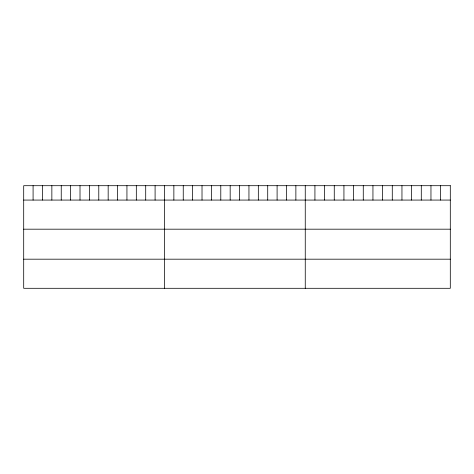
<?xml version="1.0" encoding="UTF-8"?>
<svg xmlns="http://www.w3.org/2000/svg" width="474" height="474" viewBox="0 0 474 474"><rect width="100%" height="100%" fill="white"/><g stroke="black" fill="none" stroke-linecap="round" stroke-linejoin="round"><path stroke-width="0.71" d="M23.7 200.069L450.3 200.069M23.7 229.185L450.3 229.185M23.7 259.183L450.3 259.183M440.63 185.701L440.63 200.069M430.961 185.701L430.961 200.069M421.291 185.701L421.291 200.069M411.622 185.701L411.622 200.069M401.952 185.701L401.952 200.069M392.282 185.701L392.282 200.069M382.613 185.701L382.613 200.069M372.943 185.701L372.943 200.069M363.274 185.701L363.274 200.069M353.604 185.701L353.604 200.069M343.934 185.701L343.934 200.069M334.265 185.701L334.265 200.069M324.595 185.701L324.595 200.069M314.926 185.701L314.926 200.069M305.256 185.701L305.256 288.299M295.871 185.701L295.871 200.069M286.486 185.701L286.486 200.069M277.1 185.701L277.1 200.069M267.715 185.701L267.715 200.069M258.33 185.701L258.33 200.069M248.945 185.701L248.945 200.069M239.56 185.701L239.56 200.069M230.174 185.701L230.174 200.069M220.789 185.701L220.789 200.069M211.404 185.701L211.404 200.069M202.019 185.701L202.019 200.069M192.634 185.701L192.634 200.069M183.248 185.701L183.248 200.069M173.863 185.701L173.863 200.069M164.478 185.701L164.478 288.299M155.093 185.701L155.093 200.069M145.708 185.701L145.708 200.069M136.322 185.701L136.322 200.069M126.937 185.701L126.937 200.069M117.552 185.701L117.552 200.069M108.167 185.701L108.167 200.069M98.782 185.701L98.782 200.069M89.396 185.701L89.396 200.069M80.011 185.701L80.011 200.069M70.626 185.701L70.626 200.069M61.241 185.701L61.241 200.069M51.856 185.701L51.856 200.069M42.47 185.701L42.47 200.069M33.085 185.701L33.085 200.069M450.3 185.701L23.7 185.701L23.7 288.299L450.3 288.299L450.3 185.701"/></g></svg>
